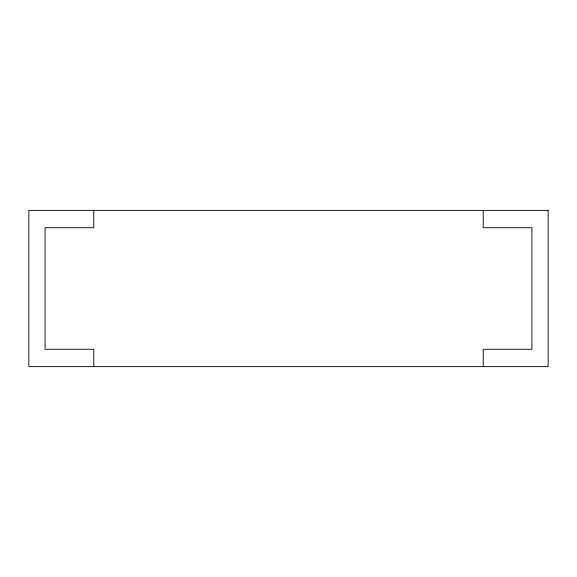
<?xml version="1.0" encoding="UTF-8"?>
<svg xmlns="http://www.w3.org/2000/svg" width="577" height="577" viewBox="0 0 577 577"><rect width="100%" height="100%" fill="white"/><g stroke="black" fill="none" stroke-linecap="round" stroke-linejoin="round"><path stroke-width="0.87" d="M483.237 210.367L483.237 227.727L531.922 227.727L531.922 349.273L483.237 349.273L483.237 366.633M93.762 210.367L93.762 227.727L45.078 227.727L45.078 349.273L93.762 349.273L93.762 366.633M548.15 210.367L28.85 210.367L28.85 366.633L548.15 366.633L548.15 210.367"/></g></svg>
